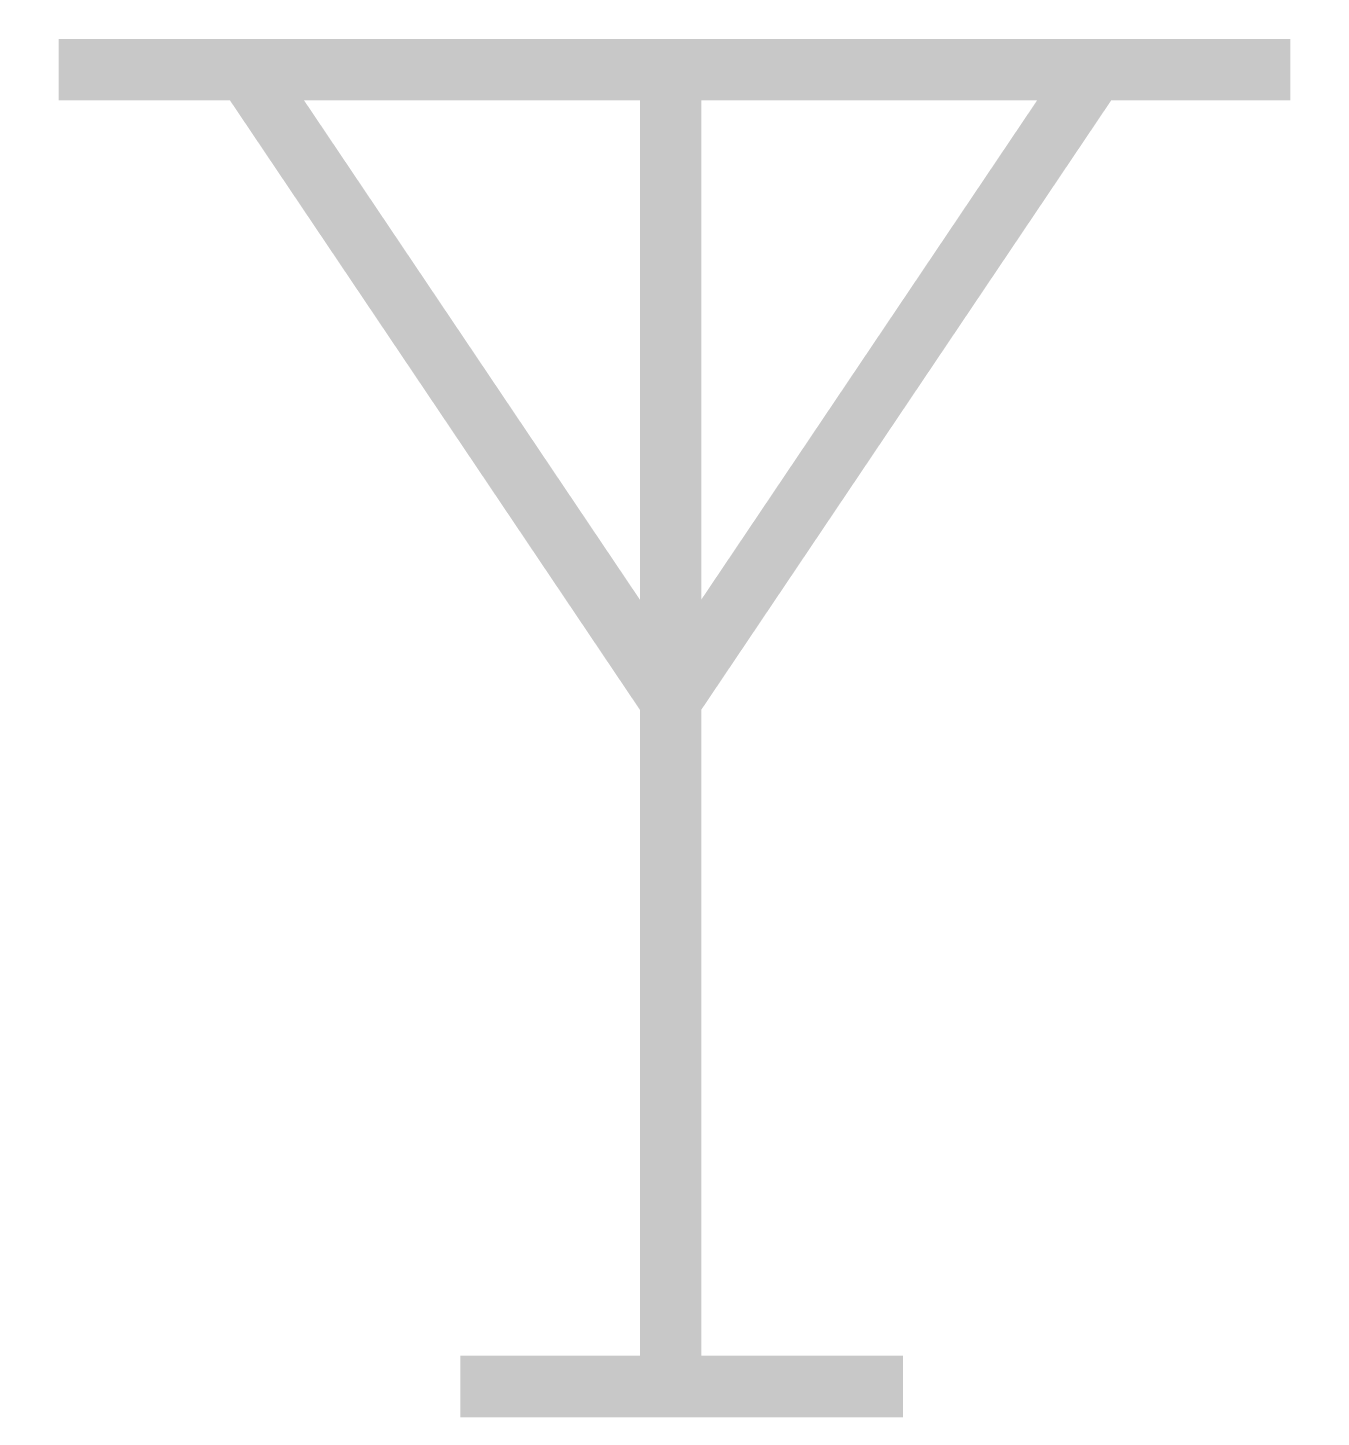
# Model space of a CAD drawing. Extents: x -0.1 to 4.11, y -0.1 to 4.42.
import ezdxf

# ---------------------------------------------------------------- set-up
doc = ezdxf.new("R2010")
doc.units = 0
doc.header["$MEASUREMENT"] = 0
doc.layers.get('0').update_dxf_attribs({"linetype": 'CONTINUOUS'})

msp = doc.modelspace()

# ---------------------------------------------------------------- linework, layer by layer
at = {"const_width": 0.2}
for points in [[(1.9912, 2.231), (0.5867, 4.318)], [(1.9912, 2.231), (3.3957, 4.318)], [(0, 4.282), (4.0079, 4.282)], [(1.9912, 4.21), (1.9912, 0)], [(1.3069, 0), (2.7475, 0)]]:
    msp.add_lwpolyline(points, dxfattribs=at)

doc.saveas('drawing.dxf')
